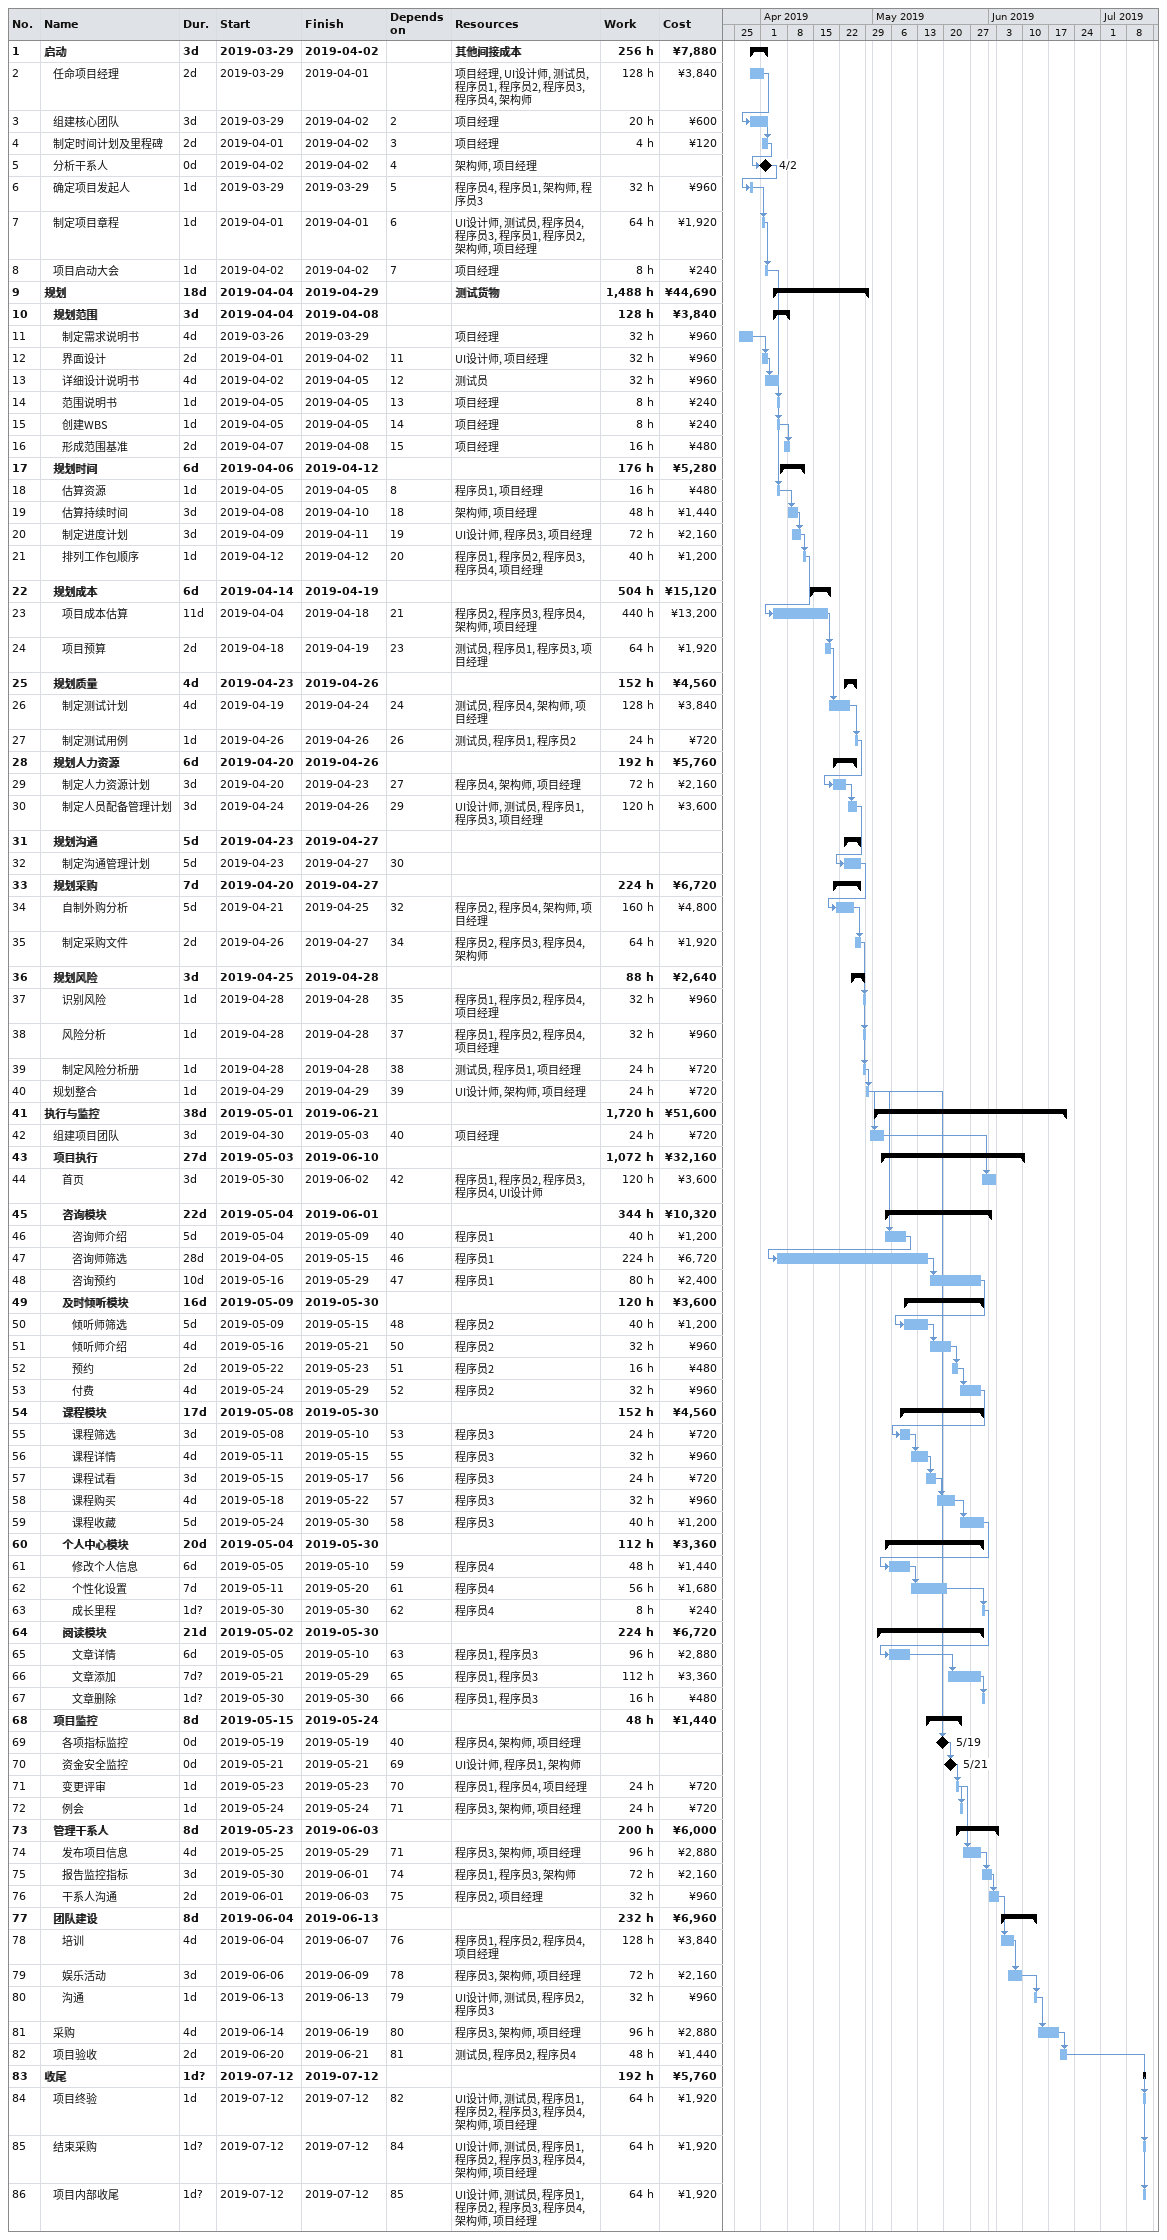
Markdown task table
| ID | Level | Task | Duration | Start | Finish | Predecessors | Resources | Work (h) | Cost (¥) |
|---|---|---|---|---|---|---|---|---|---|
| 1 | 1 | **启动** | 3d | 2019-03-29 | 2019-04-02 |  | 其他间接成本 | 256 | 7880 |
| 2 | 2 | 任命项目经理 | 2d | 2019-03-29 | 2019-04-01 |  | 项目经理, UI设计师, 测试员, 程序员1, 程序员2, 程序员3, 程序员4, 架构师 | 128 | 3840 |
| 3 | 2 | 组建核心团队 | 3d | 2019-03-29 | 2019-04-02 | 2 | 项目经理 | 20 | 600 |
| 4 | 2 | 制定时间计划及里程碑 | 2d | 2019-04-01 | 2019-04-02 | 3 | 项目经理 | 4 | 120 |
| 5 | 2 | 分析干系人 | 0d | 2019-04-02 | 2019-04-02 | 4 | 架构师, 项目经理 |  |  |
| 6 | 2 | 确定项目发起人 | 1d | 2019-03-29 | 2019-03-29 | 5 | 程序员4, 程序员1, 架构师, 程序员3 | 32 | 960 |
| 7 | 2 | 制定项目章程 | 1d | 2019-04-01 | 2019-04-01 | 6 | UI设计师, 测试员, 程序员4, 程序员3, 程序员1, 程序员2, 架构师, 项目经理 | 64 | 1920 |
| 8 | 2 | 项目启动大会 | 1d | 2019-04-02 | 2019-04-02 | 7 | 项目经理 | 8 | 240 |
| 9 | 1 | **规划** | 18d | 2019-04-04 | 2019-04-29 |  | 测试货物 | 1488 | 44690 |
| 10 | 2 | **规划范围** | 3d | 2019-04-04 | 2019-04-08 |  |  | 128 | 3840 |
| 11 | 3 | 制定需求说明书 | 4d | 2019-03-26 | 2019-03-29 |  | 项目经理 | 32 | 960 |
| 12 | 3 | 界面设计 | 2d | 2019-04-01 | 2019-04-02 | 11 | UI设计师, 项目经理 | 32 | 960 |
| 13 | 3 | 详细设计说明书 | 4d | 2019-04-02 | 2019-04-05 | 12 | 测试员 | 32 | 960 |
| 14 | 3 | 范围说明书 | 1d | 2019-04-05 | 2019-04-05 | 13 | 项目经理 | 8 | 240 |
| 15 | 3 | 创建WBS | 1d | 2019-04-05 | 2019-04-05 | 14 | 项目经理 | 8 | 240 |
| 16 | 3 | 形成范围基准 | 2d | 2019-04-07 | 2019-04-08 | 15 | 项目经理 | 16 | 480 |
| 17 | 2 | **规划时间** | 6d | 2019-04-06 | 2019-04-12 |  |  | 176 | 5280 |
| 18 | 3 | 估算资源 | 1d | 2019-04-05 | 2019-04-05 | 8 | 程序员1, 项目经理 | 16 | 480 |
| 19 | 3 | 估算持续时间 | 3d | 2019-04-08 | 2019-04-10 | 18 | 架构师, 项目经理 | 48 | 1440 |
| 20 | 3 | 制定进度计划 | 3d | 2019-04-09 | 2019-04-11 | 19 | UI设计师, 程序员3, 项目经理 | 72 | 2160 |
| 21 | 3 | 排列工作包顺序 | 1d | 2019-04-12 | 2019-04-12 | 20 | 程序员1, 程序员2, 程序员3, 程序员4, 项目经理 | 40 | 1200 |
| 22 | 2 | **规划成本** | 6d | 2019-04-14 | 2019-04-19 |  |  | 504 | 15120 |
| 23 | 3 | 项目成本估算 | 11d | 2019-04-04 | 2019-04-18 | 21 | 程序员2, 程序员3, 程序员4, 架构师, 项目经理 | 440 | 13200 |
| 24 | 3 | 项目预算 | 2d | 2019-04-18 | 2019-04-19 | 23 | 测试员, 程序员1, 程序员3, 项目经理 | 64 | 1920 |
| 25 | 2 | **规划质量** | 4d | 2019-04-23 | 2019-04-26 |  |  | 152 | 4560 |
| 26 | 3 | 制定测试计划 | 4d | 2019-04-19 | 2019-04-24 | 24 | 测试员, 程序员4, 架构师, 项目经理 | 128 | 3840 |
| 27 | 3 | 制定测试用例 | 1d | 2019-04-26 | 2019-04-26 | 26 | 测试员, 程序员1, 程序员2 | 24 | 720 |
| 28 | 2 | **规划人力资源** | 6d | 2019-04-20 | 2019-04-26 |  |  | 192 | 5760 |
| 29 | 3 | 制定人力资源计划 | 3d | 2019-04-20 | 2019-04-23 | 27 | 程序员4, 架构师, 项目经理 | 72 | 2160 |
| 30 | 3 | 制定人员配备管理计划 | 3d | 2019-04-24 | 2019-04-26 | 29 | UI设计师, 测试员, 程序员1, 程序员3, 项目经理 | 120 | 3600 |
| 31 | 2 | **规划沟通** | 5d | 2019-04-23 | 2019-04-27 |  |  |  |  |
| 32 | 3 | 制定沟通管理计划 | 5d | 2019-04-23 | 2019-04-27 | 30 |  |  |  |
| 33 | 2 | **规划采购** | 7d | 2019-04-20 | 2019-04-27 |  |  | 224 | 6720 |
| 34 | 3 | 自制外购分析 | 5d | 2019-04-21 | 2019-04-25 | 32 | 程序员2, 程序员4, 架构师, 项目经理 | 160 | 4800 |
| 35 | 3 | 制定采购文件 | 2d | 2019-04-26 | 2019-04-27 | 34 | 程序员2, 程序员3, 程序员4, 架构师 | 64 | 1920 |
| 36 | 2 | **规划风险** | 3d | 2019-04-25 | 2019-04-28 |  |  | 88 | 2640 |
| 37 | 3 | 识别风险 | 1d | 2019-04-28 | 2019-04-28 | 35 | 程序员1, 程序员2, 程序员4, 项目经理 | 32 | 960 |
| 38 | 3 | 风险分析 | 1d | 2019-04-28 | 2019-04-28 | 37 | 程序员1, 程序员2, 程序员4, 项目经理 | 32 | 960 |
| 39 | 3 | 制定风险分析册 | 1d | 2019-04-28 | 2019-04-28 | 38 | 测试员, 程序员1, 项目经理 | 24 | 720 |
| 40 | 2 | 规划整合 | 1d | 2019-04-29 | 2019-04-29 | 39 | UI设计师, 架构师, 项目经理 | 24 | 720 |
| 41 | 1 | **执行与监控** | 38d | 2019-05-01 | 2019-06-21 |  |  | 1720 | 51600 |
| 42 | 2 | 组建项目团队 | 3d | 2019-04-30 | 2019-05-03 | 40 | 项目经理 | 24 | 720 |
| 43 | 2 | **项目执行** | 27d | 2019-05-03 | 2019-06-10 |  |  | 1072 | 32160 |
| 44 | 3 | 首页 | 3d | 2019-05-30 | 2019-06-02 | 42 | 程序员1, 程序员2, 程序员3, 程序员4, UI设计师 | 120 | 3600 |
| 45 | 3 | **咨询模块** | 22d | 2019-05-04 | 2019-06-01 |  |  | 344 | 10320 |
| 46 | 4 | 咨询师介绍 | 5d | 2019-05-04 | 2019-05-09 | 40 | 程序员1 | 40 | 1200 |
| 47 | 4 | 咨询师筛选 | 28d | 2019-04-05 | 2019-05-15 | 46 | 程序员1 | 224 | 6720 |
| 48 | 4 | 咨询预约 | 10d | 2019-05-16 | 2019-05-29 | 47 | 程序员1 | 80 | 2400 |
| 49 | 3 | **及时倾听模块** | 16d | 2019-05-09 | 2019-05-30 |  |  | 120 | 3600 |
| 50 | 4 | 倾听师筛选 | 5d | 2019-05-09 | 2019-05-15 | 48 | 程序员2 | 40 | 1200 |
| 51 | 4 | 倾听师介绍 | 4d | 2019-05-16 | 2019-05-21 | 50 | 程序员2 | 32 | 960 |
| 52 | 4 | 预约 | 2d | 2019-05-22 | 2019-05-23 | 51 | 程序员2 | 16 | 480 |
| 53 | 4 | 付费 | 4d | 2019-05-24 | 2019-05-29 | 52 | 程序员2 | 32 | 960 |
| 54 | 3 | **课程模块** | 17d | 2019-05-08 | 2019-05-30 |  |  | 152 | 4560 |
| 55 | 4 | 课程筛选 | 3d | 2019-05-08 | 2019-05-10 | 53 | 程序员3 | 24 | 720 |
| 56 | 4 | 课程详情 | 4d | 2019-05-11 | 2019-05-15 | 55 | 程序员3 | 32 | 960 |
| 57 | 4 | 课程试看 | 3d | 2019-05-15 | 2019-05-17 | 56 | 程序员3 | 24 | 720 |
| 58 | 4 | 课程购买 | 4d | 2019-05-18 | 2019-05-22 | 57 | 程序员3 | 32 | 960 |
| 59 | 4 | 课程收藏 | 5d | 2019-05-24 | 2019-05-30 | 58 | 程序员3 | 40 | 1200 |
| 60 | 3 | **个人中心模块** | 20d | 2019-05-04 | 2019-05-30 |  |  | 112 | 3360 |
| 61 | 4 | 修改个人信息 | 6d | 2019-05-05 | 2019-05-10 | 59 | 程序员4 | 48 | 1440 |
| 62 | 4 | 个性化设置 | 7d | 2019-05-11 | 2019-05-20 | 61 | 程序员4 | 56 | 1680 |
| 63 | 4 | 成长里程 | 1d? | 2019-05-30 | 2019-05-30 | 62 | 程序员4 | 8 | 240 |
| 64 | 3 | **阅读模块** | 21d | 2019-05-02 | 2019-05-30 |  |  | 224 | 6720 |
| 65 | 4 | 文章详情 | 6d | 2019-05-05 | 2019-05-10 | 63 | 程序员1, 程序员3 | 96 | 2880 |
| 66 | 4 | 文章添加 | 7d? | 2019-05-21 | 2019-05-29 | 65 | 程序员1, 程序员3 | 112 | 3360 |
| 67 | 4 | 文章删除 | 1d? | 2019-05-30 | 2019-05-30 | 66 | 程序员1, 程序员3 | 16 | 480 |
| 68 | 2 | **项目监控** | 8d | 2019-05-15 | 2019-05-24 |  |  | 48 | 1440 |
| 69 | 3 | 各项指标监控 | 0d | 2019-05-19 | 2019-05-19 | 40 | 程序员4, 架构师, 项目经理 |  |  |
| 70 | 3 | 资金安全监控 | 0d | 2019-05-21 | 2019-05-21 | 69 | UI设计师, 程序员1, 架构师 |  |  |
| 71 | 3 | 变更评审 | 1d | 2019-05-23 | 2019-05-23 | 70 | 程序员1, 程序员4, 项目经理 | 24 | 720 |
| 72 | 3 | 例会 | 1d | 2019-05-24 | 2019-05-24 | 71 | 程序员3, 架构师, 项目经理 | 24 | 720 |
| 73 | 2 | **管理干系人** | 8d | 2019-05-23 | 2019-06-03 |  |  | 200 | 6000 |
| 74 | 3 | 发布项目信息 | 4d | 2019-05-25 | 2019-05-29 | 71 | 程序员3, 架构师, 项目经理 | 96 | 2880 |
| 75 | 3 | 报告监控指标 | 3d | 2019-05-30 | 2019-06-01 | 74 | 程序员1, 程序员3, 架构师 | 72 | 2160 |
| 76 | 3 | 干系人沟通 | 2d | 2019-06-01 | 2019-06-03 | 75 | 程序员2, 项目经理 | 32 | 960 |
| 77 | 2 | **团队建设** | 8d | 2019-06-04 | 2019-06-13 |  |  | 232 | 6960 |
| 78 | 3 | 培训 | 4d | 2019-06-04 | 2019-06-07 | 76 | 程序员1, 程序员2, 程序员4, 项目经理 | 128 | 3840 |
| 79 | 3 | 娱乐活动 | 3d | 2019-06-06 | 2019-06-09 | 78 | 程序员3, 架构师, 项目经理 | 72 | 2160 |
| 80 | 3 | 沟通 | 1d | 2019-06-13 | 2019-06-13 | 79 | UI设计师, 测试员, 程序员2, 程序员3 | 32 | 960 |
| 81 | 2 | 采购 | 4d | 2019-06-14 | 2019-06-19 | 80 | 程序员3, 架构师, 项目经理 | 96 | 2880 |
| 82 | 2 | 项目验收 | 2d | 2019-06-20 | 2019-06-21 | 81 | 测试员, 程序员2, 程序员4 | 48 | 1440 |
| 83 | 1 | **收尾** | 1d? | 2019-07-12 | 2019-07-12 |  |  | 192 | 5760 |
| 84 | 2 | 项目终验 | 1d | 2019-07-12 | 2019-07-12 | 82 | UI设计师, 测试员, 程序员1, 程序员2, 程序员3, 程序员4, 架构师, 项目经理 | 64 | 1920 |
| 85 | 2 | 结束采购 | 1d? | 2019-07-12 | 2019-07-12 | 84 | UI设计师, 测试员, 程序员1, 程序员2, 程序员3, 程序员4, 架构师, 项目经理 | 64 | 1920 |
| 86 | 2 | 项目内部收尾 | 1d? | 2019-07-12 | 2019-07-12 | 85 | UI设计师, 测试员, 程序员1, 程序员2, 程序员3, 程序员4, 架构师, 项目经理 | 64 | 1920 |
